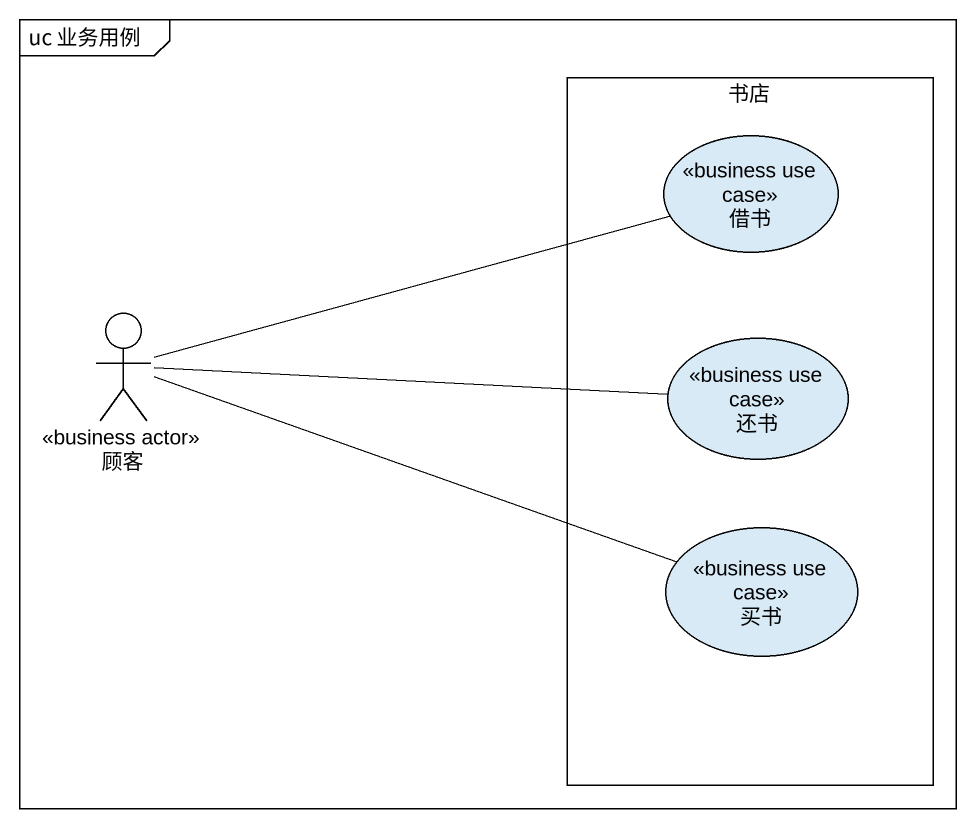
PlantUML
@startuml
mainframe uc 业务用例
rectangle 书店 {
  usecase 借书 <<business use case>>
  usecase 还书 <<business use case>>
  usecase 买书 <<business use case>>
}
actor 顾客 <<business actor>>
顾客 -right- 借书
顾客 -right- 还书
顾客 -right- 买书
@enduml
